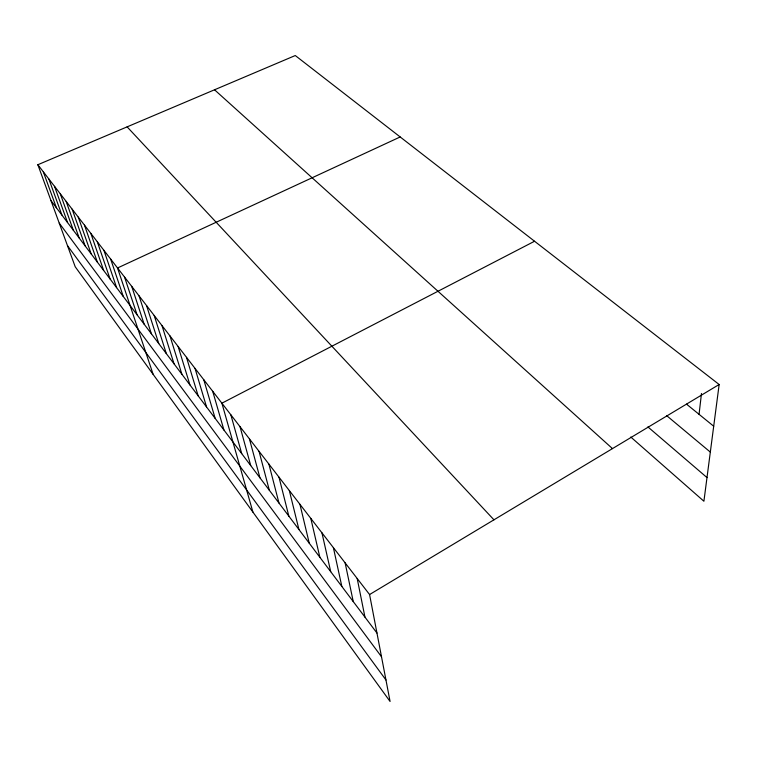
<?xml version="1.0" encoding="UTF-8"?>
<svg xmlns="http://www.w3.org/2000/svg" width="757" height="757" viewBox="0 0 757 757"><rect width="100%" height="100%" fill="white"/><g stroke="black" fill="none" stroke-linecap="round" stroke-linejoin="round"><path stroke-width="1.14" d="M699.052 414.325L701.484 393.508M37.85 164.733L369.577 594.548L390.073 701.465L75.217 266.786L37.85 164.733L295.268 55.535L719.15 384.509L703.906 501.238L630.789 437.035M369.577 594.548L719.15 384.509M534.556 241.246L221.886 403.188L252.923 512.12M400.179 136.96L117.534 267.978L153.122 374.327M686.523 404.143L713.7 426.219M666.614 415.602L710.321 452.09M647.916 426.929L707 477.572M214.534 89.78L612.47 448.608M127.119 126.864L493.952 519.822M50.965 200.558L376.958 633.041M59.235 223.126L381.5 656.754M67.477 245.637L385.956 679.985M43.3 171.801L56.406 207.768M48.864 179.002L61.932 215.102M54.523 186.326L67.572 222.577M60.286 193.801L73.306 230.185M66.162 201.419L79.144 237.944M72.152 209.178L85.096 245.836M78.255 217.089L91.162 253.879M84.481 225.151L97.341 262.083M90.831 233.383L103.643 270.438M97.303 241.767L110.068 278.964M103.917 250.33L116.616 287.651M110.654 259.064L123.296 296.507M124.555 277.081L137.055 314.761M131.727 286.373L144.142 324.176M139.051 295.864L151.381 333.78M146.536 305.554L158.771 343.583M154.182 315.461L166.313 353.585M161.989 325.586L174.025 363.814M169.975 335.928L181.898 374.251M178.141 346.507L189.941 384.925M186.487 357.332L198.154 395.835M195.032 368.394L206.566 406.982M203.775 379.721L215.158 418.384M212.717 391.312L223.94 430.042M230.847 414.808L241.729 453.642M240.026 426.702L250.728 465.574M249.422 438.871L259.925 477.781M259.045 451.333L269.341 490.271M268.896 464.098L278.973 503.045M278.992 477.175L288.833 516.132M289.335 490.583L298.93 529.522M299.933 504.313L309.263 543.233M310.805 518.403L319.861 557.284M321.952 532.852L330.714 571.686M333.392 547.671L341.833 586.448M345.135 562.886L353.245 601.588M357.19 578.509L364.95 617.106"/></g></svg>
